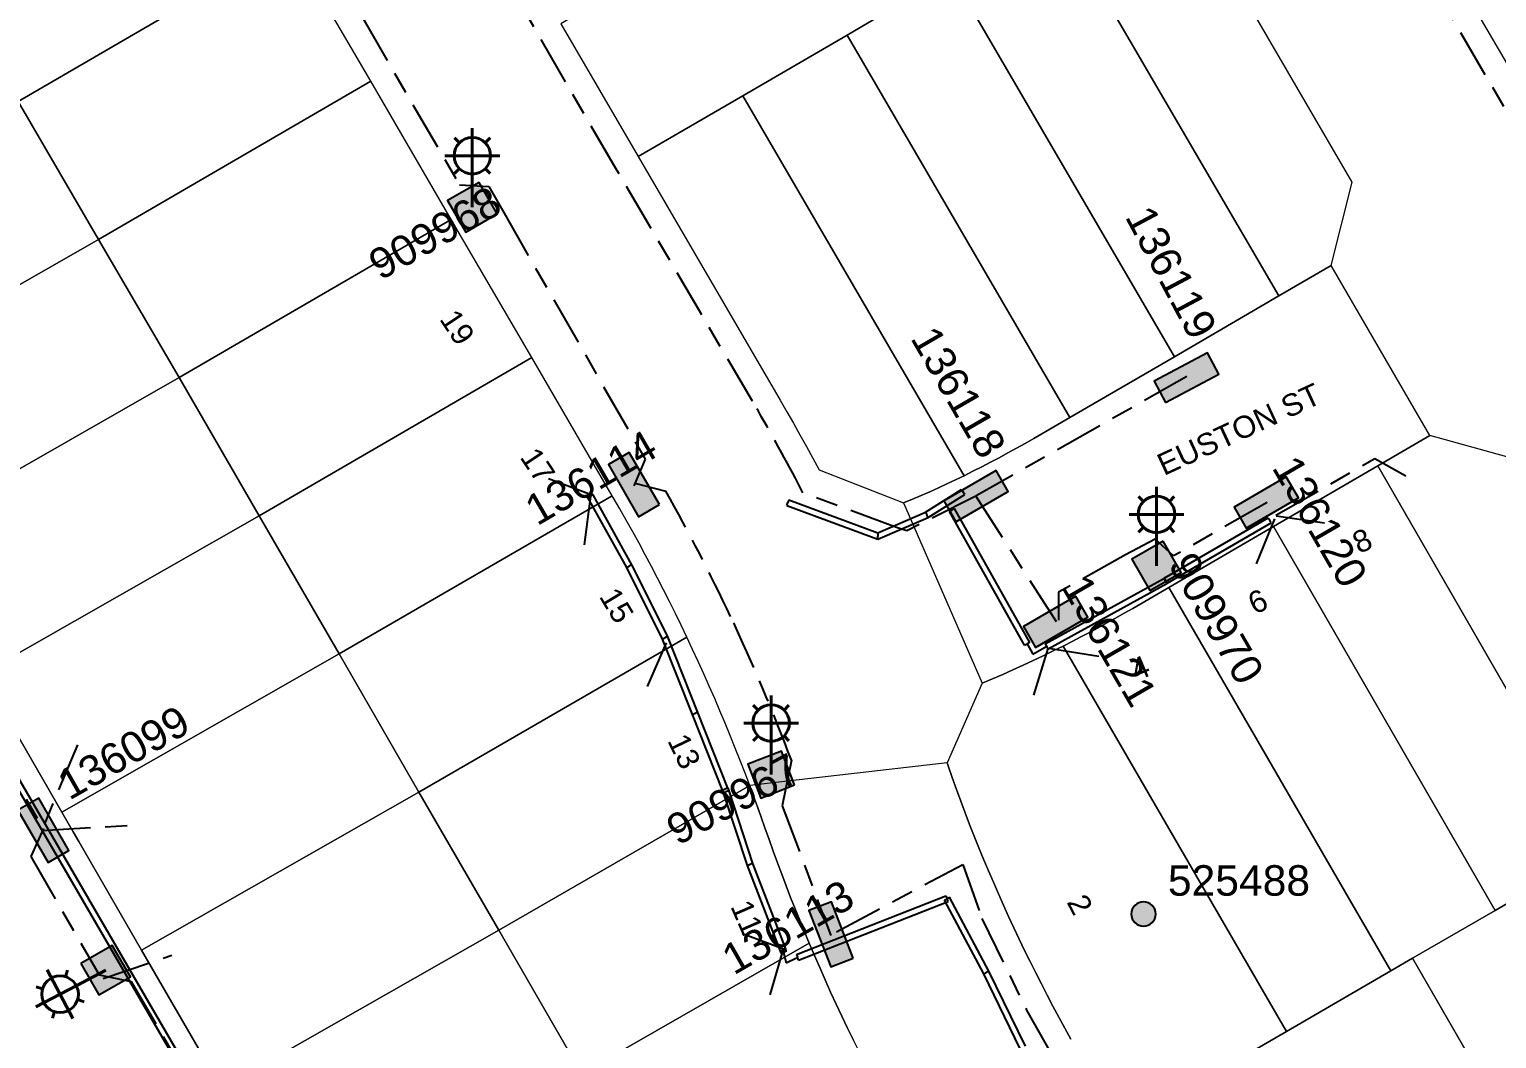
# Model space of a CAD drawing. Header units: metres. Extents: x 303431 to 305438, y 6269401 to 6270518.
# Drawn here: x 303963.2 to 304083.4, y 6269967.2 to 6270049.9 of the extents above; entities that cross this region are included whole.
import ezdxf
from ezdxf.enums import TextEntityAlignment as Align

# ---------------------------------------------------------------- set-up
doc = ezdxf.new("R2010")
doc.units = ezdxf.units.M
doc.linetypes.add('Cable Exist UG', pattern=[8.2, 4, -1.2, 1.8, -1.2])
doc.layers.get('0').update_dxf_attribs({"color": 6})
doc.layers.add('Cadastre Land Parcels_SP_EXT', color=9, linetype='Continuous', lineweight=5)
doc.layers.add('Cadastre Roads_SP_EXT', color=9, linetype='Continuous', lineweight=5)
for name, color, linetype in [('Duct_SP_EXT', 7, 'Continuous'), ('Equip_SP_SL_EXT', 7, 'Continuous'), ('Mains_LV_EXT', 7, 'Continuous'), ('SupportsOH_SP_TR_HV_LV_SL_EXT', 7, 'Continuous'), ('SupportsUG_SP_LV_EXT', 7, 'Continuous'), ('SupportsUG_SP_LV_SL_EXT', 7, 'Continuous'), ('Trench_SP_EXT', 7, 'Continuous')]:
    doc.layers.add(name, color=color, linetype=linetype)
doc.styles.add('COLUMN_LABEL', font='arial.ttf')
doc.styles.add('iecARIAL', font='arial.ttf', dxfattribs={"height": 2})
doc.styles.add('POLE_LABEL', font='arial.ttf')
doc.styles.get("Standard").update_dxf_attribs({"font": 'arial.ttf'})

# ---------------------------------------------------------------- blocks, each defined once
blk = doc.blocks.new('COLUMN_EXT')
blk.add_hatch(color=256).paths.add_polyline_path([(-1.49, 1.48), (-1.49, -1.49), (1.48, -1.49), (1.48, 1.48)])
blk.add_lwpolyline([(-1.49, -1.49), (1.48, -1.49), (1.48, 1.48), (-1.49, 1.48)], close=True)
for tag, height, style, flags, p in [('ASSET_NUM', 2.5, 'COLUMN_LABEL', 8, (2, 2)), ('STRUCTURE_PLANT_NUMBER', 0.2, 'POLE_LABEL', 9, (1.81, 0.03)), ('STREET_CODE', 0.2, 'COLUMN_LABEL', 9, (1.81, -0.2))]:
    blk.add_attdef(tag, text='', height=height, dxfattribs=dict(style=style, flags=flags)).set_placement(p, align=Align.MIDDLE_LEFT)
at = {"flags": 9}
for tag, p in [('COLUMN_TYPE', (1.81, -0.4)), ('OWNED_BY', (1.81, -0.6)), ('STATE', (1.81, -0.8)), ('USAGE', (1.81, -1)), ('LEGEND', (1.81, -1.2)), ('STREETNAME', (1.81, -1.6)), ('SUBURB', (1.81, -1.8)), ('LOCATION', (1.81, -1.4)), ('NOTES', (1.81, -2))]:
    blk.add_attdef(tag, text='', height=0.2, dxfattribs=at).set_placement(p, align=Align.MIDDLE_LEFT)
at = {"flags": 1}
blk.add_attdef('Z', (1.81, -2.35), '', height=0.2, dxfattribs=at)
blk = doc.blocks.new('PILLAR_EXT')
blk.add_hatch(color=256).paths.add_polyline_path([(-2.475, 0.99), (-2.475, -0.99), (2.475, -0.99), (2.475, 0.99)])
blk.add_lwpolyline([(-2.475, -0.99), (2.475, -0.99), (2.475, 0.99), (-2.475, 0.99)], close=True)
at = {"style": 'iecARIAL', "flags": 8}
blk.add_attdef('ASSET_NUM', (1.5, 3.5), '', height=2.5, dxfattribs=at)
for tag, p, flags in [('OWNED_BY', (0, -0.2), 9), ('STATE', (0, -0.4), 9), ('SUPPORT_TYPE', (0, -0.6), 9), ('USAGE', (0, -0.8), 9), ('LEGEND', (0, -1), 9), ('LOCATION', (0, -1.2), 9), ('NOTES', (0, -1.4), 9), ('STREETNAME', (0, -1.8), 9), ('SUBURB', (0, -2), 1), ('PARENT', (0, -1.6), 9)]:
    blk.add_attdef(tag, p, '', height=0.2, dxfattribs=dict(flags=flags))
blk = doc.blocks.new('SL_LANTERN_EXT')
at = {"lineweight": 40}
for p, q in [((0, 1.97), (0, 6.47)), ((-1.46, 5.68), (-1.06, 5.28)), ((1.46, 5.68), (1.06, 5.28)), ((-2.25, 4.22), (2.25, 4.22)), ((-1.46, 2.76), (-1.06, 3.16)), ((0, 0), (0, 2.72)), ((1.46, 2.76), (1.06, 3.16))]:
    blk.add_line(p, q, dxfattribs=at)
blk.add_circle((0, 4.22), 1.5, dxfattribs=at)
at = {"style": 'iecARIAL', "flags": 9}
blk.add_attdef('ASSET_NUM', (1.5, 1.5), '', height=2.5, dxfattribs=at)
for tag, p, height, flags in [('CONSTRUCTED_VOLTAGE', (0.98, -0.65), 0.2, 9), ('CONTROL_TYPE', (0.98, -0.85), 0.2, 9), ('LANTERN_PURPOSE', (0.98, -1.05), 0.2, 9), ('LANTERN_TYPE', (0.98, -1.25), 0.2, 9), ('LNUMBER', (2.18, -3.25), 2.5, 8), ('OPERATING_VOLTAGE', (0.98, -1.65), 0.2, 9), ('ORIENTATION', (0.98, -1.85), 0.2, 9), ('OWNED_BY', (0.98, -2.05), 0.2, 9), ('STATE', (0.98, -2.25), 0.2, 9), ('NO_PHASES', (0.98, -1.45), 0.2, 9), ('USAGE', (0.98, -2.45), 0.2, 9), ('CEXIST', (0.98, -2.65), 0.2, 9), ('CNEW', (0.98, -2.85), 0.2, 9), ('CNUMBER', (0.98, -3.05), 0.2, 9), ('CREMOVE', (0.98, -3.25), 0.2, 9), ('CREPLACE', (0.98, -3.45), 0.2, 9), ('LKINGHEIGHT', (0.98, -3.65), 0.2, 9), ('LBRACKET', (0.98, -3.85), 0.2, 9), ('LBRACKETVOCAB', (0.98, -4.05), 0.2, 9), ('LCATEGORY', (0.98, -4.25), 0.2, 9), ('LCHARGE1', (0.98, -4.45), 0.2, 9), ('LCHARGE1PERCENT', (0.98, -4.65), 0.2, 9), ('LCHARGE2', (0.98, -4.85), 0.2, 9), ('LCHARGE2PERCENT', (0.98, -5.05), 0.2, 9), ('LCHARGE3', (0.98, -5.25), 0.2, 9), ('LCHARGE3PERCENT', (0.98, -5.45), 0.2, 9), ('LEXIST', (0.98, -5.65), 0.2, 9), ('LLAMP', (0.98, -5.85), 0.2, 9), ('LLAMPVOCAB', (0.98, -6.05), 0.2, 9), ('LMAST', (0.98, -6.25), 0.2, 9), ('LMASTVOCAB', (0.98, -6.45), 0.2, 9), ('LNEW', (0.98, -6.65), 0.2, 9), ('LANTNUMBER', (0.98, -6.85), 0.2, 9), ('LOUTREACH', (0.98, -7.25), 0.2, 9), ('LOUTREACHVOCAB', (0.98, -7.45), 0.2, 9), ('LRATECODE', (0.98, -7.65), 0.2, 9), ('LREMOVE', (0.98, -7.85), 0.2, 9), ('LREPLACE', (0.98, -8.05), 0.2, 9), ('LTYPE', (0.98, -8.25), 0.2, 9), ('LTYPEVOCAB', (0.98, -8.45), 0.2, 9), ('STREETNAME', (0.98, -9.25), 0.2, 9), ('SUBURB', (0.98, -9.45), 0.2, 1), ('LEGEND', (0.98, -8.65), 0.2, 9), ('LOCATION', (0.98, -8.85), 0.2, 9), ('NOTES', (0.98, -9.05), 0.2, 9)]:
    blk.add_attdef(tag, p, '', height=height, dxfattribs=dict(flags=flags))
blk = doc.blocks.new('POLE_EXT')
blk.add_hatch(color=256).paths.add_polyline_path([(-1, 0, 1), (1, 0, 1)])
blk.add_lwpolyline([(-1, 0, 1), (1, 0, 1)], format="xyb", close=True)
for tag, height, flags, p in [('pNumber', 2.5, 8, (-17.84, 2.07)), ('OWNED_BY', 0.2, 9, (1.35, -0.4)), ('SPECIAL_USE', 0.2, 9, (1.35, -0.8)), ('STATE', 0.2, 9, (1.35, -1)), ('PARENT', 0.2, 9, (1.35, -0.6)), ('USAGE', 0.2, 9, (1.35, -1.2)), ('cLV', 0.2, 9, (1.35, -1.4)), ('hDepth', 0.2, 9, (1.35, -1.6)), ('hDia', 0.2, 9, (1.35, -1.8)), ('cHV', 0.2, 9, (1.35, -2)), ('LBRACKET', 0.2, 9, (1.35, -2.2)), ('LExisting', 0.2, 9, (1.35, -2.4)), ('cLinedev', 0.2, 9, (1.35, -3.4)), ('LANTNUMBER', 0.2, 9, (1.35, -2.6)), ('LOther', 0.2, 9, (1.35, -2.8)), ('LRemove', 0.2, 9, (1.35, -3)), ('LEGEND', 0.2, 9, (1.35, -3.2)), ('LOCATION', 0.2, 9, (1.35, -3.6)), ('pExisting', 0.2, 9, (1.35, -3.8)), ('pFooting', 0.2, 9, (1.35, -4.4)), ('pNew', 0.2, 9, (1.35, -4.6)), ('PFNUMBER', 0.2, 9, (1.35, -4)), ('NEWPFNUMBER', 0.2, 9, (1.35, -4.2)), ('pRelocate', 0.2, 9, (1.35, -5)), ('pRemove', 0.2, 9, (1.35, -5.2)), ('pReplace', 0.2, 9, (1.35, -5.4)), ('pStay', 0.2, 9, (1.35, -5.6)), ('pType', 0.2, 9, (1.35, -5.8)), ('cspan', 0.2, 9, (1.35, -6)), ('STREETNAME', 0.2, 9, (1.35, -6.2)), ('SUBURB', 0.2, 9, (1.35, -6.4)), ('OPERATED_BY', 0.2, 9, (1.36, -7.01)), ('NOTES', 0.2, 9, (1.35, -6.6)), ('MAINTAINED_BY', 0.2, 9, (1.36, -6.81))]:
    blk.add_attdef(tag, text='', height=height, dxfattribs=dict(flags=flags)).set_placement(p, align=Align.MIDDLE_LEFT)
at = {"style": 'POLE_LABEL'}
for tag, height, flags, p in [('ASSET_NUM', 2.5, 8, (2, 2)), ('STRUCTURE_PLANT_NUMBER', 0.2, 9, (1.35, 0.03)), ('STREET_CODE', 0.2, 9, (1.35, -0.2))]:
    blk.add_attdef(tag, text='', height=height, dxfattribs=dict(at, flags=flags)).set_placement(p, align=Align.MIDDLE_LEFT)
at = {"flags": 1}
blk.add_attdef('Z', (1.35, -7.33), '', height=0.2, dxfattribs=at)

msp = doc.modelspace()

# ---------------------------------------------------------------- linework, layer by layer
at = {"layer": 'Cadastre Land Parcels_SP_EXT', "linetype": 'Continuous'}
for points in [[(303984.55913, 6270056.97916), (303977.9606, 6270068.30305), (303955.66253, 6270055.333), (303962.25771, 6270044.00805), (303984.55913, 6270056.97916)], [(303984.55913, 6270056.97916), (303977.9606, 6270068.30305), (303955.66253, 6270055.333), (303962.25771, 6270044.00805), (303984.55913, 6270056.97916)], [(304069.87263, 6270030.54616), (304071.61552, 6270037.38743), (304055.88657, 6270064.37932), (304047.32741, 6270059.40142), (304065.59309, 6270028.05668), (304069.87263, 6270030.54616)], [(304109.04443, 6270053.72614), (304102.47222, 6270065.07061), (304081.07197, 6270052.62542), (304087.66856, 6270041.30542), (304109.04443, 6270053.72614)], [(304021.64938, 6270044.46579), (304030.20757, 6270049.44465), (304034.48711, 6270051.93404), (304028.14377, 6270062.81768), (304006.7444, 6270050.37232), (304013.08686, 6270039.48975), (304021.64938, 6270044.46579)], [(304065.59309, 6270028.05668), (304047.32741, 6270059.40142), (304038.76665, 6270054.42352), (304057.03313, 6270023.07878), (304065.59309, 6270028.05668)], [(303991.15837, 6270045.65527), (303984.55913, 6270056.97916), (303962.25771, 6270044.00805), (303968.85871, 6270032.68425), (303991.15837, 6270045.65527)], [(304057.03313, 6270023.07878), (304038.76665, 6270054.42352), (304034.48711, 6270051.93404), (304030.20757, 6270049.44465), (304048.47414, 6270018.09991), (304057.03313, 6270023.07878)], [(304040.52288, 6270013.68443), (304041.24535, 6270014.04933), (304041.96517, 6270014.42112), (304042.68146, 6270014.80078), (304043.39519, 6270015.18538), (304044.10388, 6270015.57581), (304044.80984, 6270015.97313), (304045.51155, 6270016.3784), (304048.47414, 6270018.09991), (304030.20757, 6270049.44465), (304021.64938, 6270044.46579), (304039.79617, 6270013.32545), (304040.52288, 6270013.68443)], [(303997.75682, 6270034.33236), (303991.15837, 6270045.65527), (303968.85871, 6270032.68425), (303975.45796, 6270021.3623), (303997.75682, 6270034.33236)], [(303968.85871, 6270032.68425), (303962.25771, 6270044.00805), (303939.66364, 6270031.04479), (303946.20555, 6270019.72179), (303968.85871, 6270032.68425)], [(304035.55682, 6270011.38981), (304036.26966, 6270011.69677), (304036.98065, 6270012.0107), (304037.68917, 6270012.3295), (304038.39406, 6270012.65527), (304039.09648, 6270012.98687), (304039.79617, 6270013.32545), (304021.64938, 6270044.46579), (304013.08686, 6270039.48975), (304024.72592, 6270019.51509), (304025.27234, 6270018.57055), (304025.81214, 6270017.62292), (304026.3462, 6270016.6721), (304026.87452, 6270015.71723), (304027.39542, 6270014.76023), (304027.91234, 6270013.79811), (304034.84053, 6270011.08869), (304035.55682, 6270011.38981)], [(304004.35526, 6270023.00944), (303997.75682, 6270034.33236), (303975.45796, 6270021.3623), (303982.02231, 6270010.03868), (304004.35526, 6270023.00944)], [(304004.35526, 6270023.00944), (303997.75682, 6270034.33236), (303975.45796, 6270021.3623), (303982.02231, 6270010.03868), (304004.35526, 6270023.00944)], [(303975.45796, 6270021.3623), (303968.85871, 6270032.68425), (303946.20555, 6270019.72179), (303952.74746, 6270008.39967), (303975.45796, 6270021.3623)], [(303975.45796, 6270021.3623), (303968.85871, 6270032.68425), (303946.20555, 6270019.72179), (303952.74746, 6270008.39967), (303975.45796, 6270021.3623)], [(304010.95362, 6270011.68555), (304004.35526, 6270023.00944), (303982.02231, 6270010.03868), (303988.56908, 6269998.71868), (304010.95362, 6270011.68555)], [(304010.95362, 6270011.68555), (304004.35526, 6270023.00944), (303982.02231, 6270010.03868), (303988.56908, 6269998.71868), (304010.95362, 6270011.68555)], [(303982.02231, 6270010.03868), (303975.45796, 6270021.3623), (303952.74746, 6270008.39967), (303959.28938, 6269997.07666), (303982.02231, 6270010.03868)], [(303982.02231, 6270010.03868), (303975.45796, 6270021.3623), (303952.74746, 6270008.39967), (303959.28938, 6269997.07666), (303982.02231, 6270010.03868)], [(304100.404, 6269987.62339), (304084.77355, 6270014.72084), (304077.98094, 6270016.61063), (304073.70626, 6270014.12919), (304091.86038, 6269982.66281), (304100.404, 6269987.62339)], [(304100.404, 6269987.62339), (304084.77355, 6270014.72084), (304077.98094, 6270016.61063), (304073.70626, 6270014.12919), (304091.86038, 6269982.66281), (304100.404, 6269987.62339)], [(304091.86038, 6269982.66281), (304073.70626, 6270014.12919), (304065.14719, 6270009.15032), (304083.31509, 6269977.70011), (304091.86038, 6269982.66281)], [(304091.86038, 6269982.66281), (304073.70626, 6270014.12919), (304065.14719, 6270009.15032), (304083.31509, 6269977.70011), (304091.86038, 6269982.66281)], [(304017.08046, 6270000.08942), (304016.61318, 6270001.06241), (304016.13937, 6270002.03433), (304015.6599, 6270003.00113), (304015.17204, 6270003.96581), (304014.67852, 6270004.92634), (304014.1767, 6270005.88281), (304013.67003, 6270006.83706), (304013.15593, 6270007.78726), (304012.63521, 6270008.73436), (304012.10716, 6270009.67634), (304011.57328, 6270010.61514), (304011.03206, 6270011.55084), (304010.95362, 6270011.68555), (303988.56908, 6269998.71868), (303995.11099, 6269987.39567), (304017.08046, 6270000.08942)], [(304017.08046, 6270000.08942), (304016.61318, 6270001.06241), (304016.13937, 6270002.03433), (304015.6599, 6270003.00113), (304015.17204, 6270003.96581), (304014.67852, 6270004.92634), (304014.1767, 6270005.88281), (304013.67003, 6270006.83706), (304013.15593, 6270007.78726), (304012.63521, 6270008.73436), (304012.10716, 6270009.67634), (304011.57328, 6270010.61514), (304011.03206, 6270011.55084), (304010.95362, 6270011.68555), (303988.56908, 6269998.71868), (303995.11099, 6269987.39567), (304017.08046, 6270000.08942)], [(303988.56908, 6269998.71868), (303982.02231, 6270010.03868), (303959.28938, 6269997.07666), (303965.83129, 6269985.75454), (303988.56908, 6269998.71868)], [(303988.56908, 6269998.71868), (303982.02231, 6270010.03868), (303959.28938, 6269997.07666), (303965.83129, 6269985.75454), (303988.56908, 6269998.71868)], [(304076.54854, 6269973.7724), (304083.31509, 6269977.70011), (304065.14719, 6270009.15032), (304056.58731, 6270004.17242), (304074.77067, 6269972.7405), (304076.54854, 6269973.7724)], [(304076.54854, 6269973.7724), (304083.31509, 6269977.70011), (304065.14719, 6270009.15032), (304056.58731, 6270004.17242), (304074.77067, 6269972.7405), (304076.54854, 6269973.7724)], [(304074.77067, 6269972.7405), (304056.58731, 6270004.17242), (304053.62552, 6270002.44993), (304052.92301, 6270002.04572), (304052.21874, 6270001.6454), (304051.51022, 6270001.25197), (304050.79905, 6270000.86348), (304050.08524, 6270000.48188), (304049.36807, 6270000.10417), (304048.64824, 6269999.73238), (304047.92577, 6269999.36554), (304066.22626, 6269967.77876), (304074.77067, 6269972.7405)], [(304074.77067, 6269972.7405), (304056.58731, 6270004.17242), (304053.62552, 6270002.44993), (304052.92301, 6270002.04572), (304052.21874, 6270001.6454), (304051.51022, 6270001.25197), (304050.79905, 6270000.86348), (304050.08524, 6270000.48188), (304049.36807, 6270000.10417), (304048.64824, 6269999.73238), (304047.92577, 6269999.36554), (304066.22626, 6269967.77876), (304074.77067, 6269972.7405)], [(304022.22964, 6269987.92125), (304021.84106, 6269988.95156), (304021.44506, 6269989.97975), (304021.04085, 6269991.00379), (304020.63002, 6269992.02474), (304020.21176, 6269993.04454), (304019.78609, 6269994.05922), (304019.35379, 6269995.07275), (304018.91248, 6269996.08212), (304018.46543, 6269997.08841), (304018.01087, 6269998.09151), (304017.54977, 6269999.09153), (304017.08046, 6270000.08942), (303995.11099, 6269987.39567), (304001.65697, 6269976.07567), (304022.22964, 6269987.92125)], [(304022.22964, 6269987.92125), (304021.84106, 6269988.95156), (304021.44506, 6269989.97975), (304021.04085, 6269991.00379), (304020.63002, 6269992.02474), (304020.21176, 6269993.04454), (304019.78609, 6269994.05922), (304019.35379, 6269995.07275), (304018.91248, 6269996.08212), (304018.46543, 6269997.08841), (304018.01087, 6269998.09151), (304017.54977, 6269999.09153), (304017.08046, 6270000.08942), (303995.11099, 6269987.39567), (304001.65697, 6269976.07567), (304022.22964, 6269987.92125)], [(303995.11099, 6269987.39567), (303988.56908, 6269998.71868), (303965.83129, 6269985.75454), (303966.76735, 6269984.13478), (303967.225, 6269983.34156), (303972.37806, 6269974.4356), (303995.11099, 6269987.39567)], [(303995.11099, 6269987.39567), (303988.56908, 6269998.71868), (303965.83129, 6269985.75454), (303966.76735, 6269984.13478), (303967.225, 6269983.34156), (303972.37806, 6269974.4356), (303995.11099, 6269987.39567)], [(304001.65697, 6269976.07567), (303995.11099, 6269987.39567), (303972.37806, 6269974.4356), (303978.92731, 6269963.11763), (304001.65697, 6269976.07567)], [(304001.65697, 6269976.07567), (303995.11099, 6269987.39567), (303972.37806, 6269974.4356), (303978.92731, 6269963.11763), (304001.65697, 6269976.07567)], [(304027.10056, 6269975.0095), (304026.70978, 6269975.94432), (304026.32562, 6269976.88223), (304025.94729, 6269977.82024), (304025.57461, 6269978.76239), (304025.20865, 6269979.70667), (304024.84923, 6269980.65307), (304024.49643, 6269981.60264), (304024.14937, 6269982.55425), (304023.80893, 6269983.50798), (304023.47345, 6269984.46285), (304023.17055, 6269985.33081), (304022.86183, 6269986.19576), (304022.54905, 6269987.05859), (304022.22964, 6269987.92125), (304001.65697, 6269976.07567), (304008.20374, 6269964.75567), (304008.4554, 6269964.32019), (304027.10056, 6269975.0095)], [(304027.10056, 6269975.0095), (304026.70978, 6269975.94432), (304026.32562, 6269976.88223), (304025.94729, 6269977.82024), (304025.57461, 6269978.76239), (304025.20865, 6269979.70667), (304024.84923, 6269980.65307), (304024.49643, 6269981.60264), (304024.14937, 6269982.55425), (304023.80893, 6269983.50798), (304023.47345, 6269984.46285), (304023.17055, 6269985.33081), (304022.86183, 6269986.19576), (304022.54905, 6269987.05859), (304022.22964, 6269987.92125), (304001.65697, 6269976.07567), (304008.20374, 6269964.75567), (304008.4554, 6269964.32019), (304027.10056, 6269975.0095)], [(304106.96076, 6269976.25578), (304100.404, 6269987.62339), (304091.86038, 6269982.66281), (304083.31509, 6269977.70011), (304076.54854, 6269973.7724), (304083.10618, 6269962.40584), (304106.96076, 6269976.25578)], [(304106.96076, 6269976.25578), (304100.404, 6269987.62339), (304091.86038, 6269982.66281), (304083.31509, 6269977.70011), (304076.54854, 6269973.7724), (304083.10618, 6269962.40584), (304106.96076, 6269976.25578)], [(304008.20374, 6269964.75567), (304001.65697, 6269976.07567), (303978.92731, 6269963.11763), (303985.47576, 6269951.79966), (304008.20374, 6269964.75567)], [(304008.20374, 6269964.75567), (304001.65697, 6269976.07567), (303978.92731, 6269963.11763), (303985.47576, 6269951.79966), (304008.20374, 6269964.75567)], [(304035.89425, 6269957.40622), (304035.34685, 6269958.35676), (304034.80696, 6269959.30837), (304034.27361, 6269960.26316), (304033.74688, 6269961.22201), (304033.2259, 6269962.18307), (304032.71304, 6269963.15013), (304032.20769, 6269964.11941), (304031.70808, 6269965.09283), (304031.21509, 6269966.06926), (304030.73024, 6269967.04993), (304030.252, 6269968.03369), (304029.7804, 6269969.02054), (304029.31621, 6269970.01058), (304028.85856, 6269971.00467), (304028.40833, 6269972.00089), (304027.96551, 6269973.00134), (304027.52933, 6269974.00383), (304027.10056, 6269975.0095), (304008.4554, 6269964.32019), (304016.44588, 6269950.4987), (304035.89425, 6269957.40622)], [(304035.89425, 6269957.40622), (304035.34685, 6269958.35676), (304034.80696, 6269959.30837), (304034.27361, 6269960.26316), (304033.74688, 6269961.22201), (304033.2259, 6269962.18307), (304032.71304, 6269963.15013), (304032.20769, 6269964.11941), (304031.70808, 6269965.09283), (304031.21509, 6269966.06926), (304030.73024, 6269967.04993), (304030.252, 6269968.03369), (304029.7804, 6269969.02054), (304029.31621, 6269970.01058), (304028.85856, 6269971.00467), (304028.40833, 6269972.00089), (304027.96551, 6269973.00134), (304027.52933, 6269974.00383), (304027.10056, 6269975.0095), (304008.4554, 6269964.32019), (304016.44588, 6269950.4987), (304035.89425, 6269957.40622)], [(304083.10618, 6269962.40584), (304076.54854, 6269973.7724), (304074.77067, 6269972.7405), (304066.22626, 6269967.77876), (304052.69079, 6269959.91831), (304059.13288, 6269948.67471), (304083.10618, 6269962.40584)], [(304083.10618, 6269962.40584), (304076.54854, 6269973.7724), (304074.77067, 6269972.7405), (304066.22626, 6269967.77876), (304052.69079, 6269959.91831), (304059.13288, 6269948.67471), (304083.10618, 6269962.40584)]]:
    msp.add_lwpolyline(points, close=True, dxfattribs=at)
msp.add_lwpolyline([(304052.69079, 6269959.91831), (304066.22626, 6269967.77876), (304066.22626, 6269967.77876), (304047.92577, 6269999.36554), (304047.10693, 6269998.95991), (304046.28543, 6269998.56021), (304045.46041, 6269998.16934), (304044.63194, 6269997.78438), (304043.80002, 6269997.40632), (304042.96377, 6269997.03612), (304042.12576, 6269996.67386), (304041.28422, 6269996.31647), (304038.40263, 6269989.79002), (304038.48911, 6269989.54313), (304038.82733, 6269988.57641), (304039.17298, 6269987.61385), (304039.52684, 6269986.65244), (304039.88644, 6269985.69403), (304040.25355, 6269984.73792), (304040.62808, 6269983.78481), (304041.00994, 6269982.83488), (304041.39852, 6269981.88707), (304041.79443, 6269980.94244), (304042.19784, 6269980.00091), (304042.60779, 6269979.06149), (304043.02437, 6269978.12622), (304043.44907, 6269977.19414), (304043.8797, 6269976.26505), (304044.31765, 6269975.33915), (304044.76214, 6269974.41537), (304045.21334, 6269973.49574), (304045.67188, 6269972.58026), (304046.13536, 6269971.66478), (304046.60467, 6269970.75248), (304047.08052, 6269969.84327), (304047.5629, 6269968.93813), (304048.05191, 6269968.03616), (304048.54754, 6269967.13729)], dxfattribs=at)
msp.add_lwpolyline([(304052.69079, 6269959.91831), (304066.22626, 6269967.77876), (304066.22626, 6269967.77876), (304047.92577, 6269999.36554), (304047.10693, 6269998.95991), (304046.28543, 6269998.56021), (304045.46041, 6269998.16934), (304044.63194, 6269997.78438), (304043.80002, 6269997.40632), (304042.96377, 6269997.03612), (304042.12576, 6269996.67386), (304041.28422, 6269996.31647), (304038.40263, 6269989.79002), (304038.48911, 6269989.54313), (304038.82733, 6269988.57641), (304039.17298, 6269987.61385), (304039.52684, 6269986.65244), (304039.88644, 6269985.69403), (304040.25355, 6269984.73792), (304040.62808, 6269983.78481), (304041.00994, 6269982.83488), (304041.39852, 6269981.88707), (304041.79443, 6269980.94244), (304042.19784, 6269980.00091), (304042.60779, 6269979.06149), (304043.02437, 6269978.12622), (304043.44907, 6269977.19414), (304043.8797, 6269976.26505), (304044.31765, 6269975.33915), (304044.76214, 6269974.41537), (304045.21334, 6269973.49574), (304045.67188, 6269972.58026), (304046.13536, 6269971.66478), (304046.60467, 6269970.75248), (304047.08052, 6269969.84327), (304047.5629, 6269968.93813), (304048.05191, 6269968.03616), (304048.54754, 6269967.13729)], dxfattribs=at)
at = {"layer": 'Cadastre Roads_SP_EXT', "linetype": 'Continuous'}
for points in [[(304008.99919, 6269911.14545), (303991.37946, 6269941.59627), (303985.47578, 6269951.79965), (303978.92729, 6269963.11762), (303972.37809, 6269974.43559), (303967.22501, 6269983.34157), (303966.76732, 6269984.13474), (303965.83128, 6269985.75453), (303959.28942, 6269997.07665), (303952.74746, 6270008.39965), (303946.2056, 6270019.72178), (303939.66364, 6270031.04478), (303936.17627, 6270037.07977), (303933.12328, 6270042.36884), (303926.58627, 6270053.69503), (303918.99586, 6270066.84737), (303910.4529, 6270081.65007), (303893.48521, 6270069.99547), (303919.26925, 6270021.77753), (303952.93326, 6269963.05457), (303978.32986, 6269917.14789)], [(304008.99919, 6269911.14545), (303991.37946, 6269941.59627), (303985.47578, 6269951.79965), (303978.92729, 6269963.11762), (303972.37809, 6269974.43559), (303967.22501, 6269983.34157), (303966.76732, 6269984.13474), (303965.83128, 6269985.75453), (303959.28942, 6269997.07665), (303952.74746, 6270008.39965), (303946.2056, 6270019.72178), (303939.66364, 6270031.04478), (303936.17627, 6270037.07977), (303933.12328, 6270042.36884), (303926.58627, 6270053.69503), (303918.99586, 6270066.84737), (303910.4529, 6270081.65007), (303893.48521, 6270069.99547), (303919.26925, 6270021.77753), (303952.93326, 6269963.05457), (303978.32959, 6269917.14761), (303978.32959, 6269917.14761), (303978.32986, 6269917.14789)], [(304008.99919, 6269911.14545), (303991.37946, 6269941.59627), (303985.47578, 6269951.79965), (303978.92729, 6269963.11762), (303972.37809, 6269974.43559), (303967.22501, 6269983.34157), (303966.76732, 6269984.13474), (303965.83128, 6269985.75453), (303959.28942, 6269997.07665), (303952.74746, 6270008.39965), (303946.2056, 6270019.72178), (303939.66364, 6270031.04478), (303936.17627, 6270037.07977), (303933.12328, 6270042.36884), (303926.58627, 6270053.69503), (303918.99586, 6270066.84737), (303910.4529, 6270081.65007), (303893.48521, 6270069.99547), (303919.26925, 6270021.77753), (303952.93326, 6269963.05457), (303978.32959, 6269917.14761)], [(304048.54754, 6269967.13729), (304048.05197, 6269968.03616), (304047.56293, 6269968.9382), (304047.08052, 6269969.84325), (304046.60464, 6269970.75244), (304046.13538, 6269971.66482), (304045.67186, 6269972.58019), (304045.21329, 6269973.49575), (304044.76214, 6269974.41545), (304044.31761, 6269975.33922), (304043.87961, 6269976.26511), (304043.44912, 6269977.19408), (304043.02437, 6269978.12624), (304042.60783, 6269979.06157), (304042.19783, 6269980.00097), (304041.79445, 6269980.94248), (304041.39848, 6269981.88709), (304041.01003, 6269982.83488), (304040.6281, 6269983.78487), (304040.2536, 6269984.73786), (304039.88651, 6269985.69404), (304039.52684, 6269986.65242), (304039.17291, 6269987.61381), (304038.82737, 6269988.57643), (304038.48916, 6269989.5432), (304038.40262, 6269989.79001), (304022.2296, 6269987.92129), (304022.549, 6269987.05854), (304022.86187, 6269986.1957), (304023.1705, 6269985.33084), (304023.47348, 6269984.46288), (304023.80895, 6269983.50803), (304024.14937, 6269982.55424), (304024.49641, 6269981.60266), (304024.84919, 6269980.65311), (304025.2086, 6269979.70673), (304025.57462, 6269978.76239), (304025.94727, 6269977.82026), (304026.32558, 6269976.88219), (304026.70979, 6269975.94429), (304027.10055, 6269975.00949), (304027.52927, 6269974.00386), (304027.9655, 6269973.00132), (304028.40836, 6269972.00091), (304028.85854, 6269971.00464), (304029.31623, 6269970.01059), (304029.78036, 6269969.0205), (304030.252, 6269968.03369), (304030.73027, 6269967.04996)]]:
    msp.add_lwpolyline(points, dxfattribs=at)
msp.add_lwpolyline([(304042.12577, 6269996.67389), (304042.96379, 6269997.03612), (304043.80005, 6269997.4063), (304044.63198, 6269997.78442), (304045.46037, 6269998.16935), (304046.28541, 6269998.56019), (304047.10692, 6269998.95986), (304047.92578, 6269999.36554), (304048.64821, 6269999.73236), (304049.36808, 6270000.10412), (304050.08521, 6270000.48181), (304050.79907, 6270000.86347), (304051.5102, 6270001.25192), (304052.21876, 6270001.64541), (304052.923, 6270002.0457), (304053.62556, 6270002.44997), (304056.58734, 6270004.17246), (304065.14717, 6270009.15034), (304073.70629, 6270014.1292), (304077.98099, 6270016.61059), (304069.87258, 6270030.54612), (304065.59311, 6270028.05669), (304057.03319, 6270023.07881), (304048.47416, 6270018.09995), (304045.5115, 6270016.37834), (304044.80982, 6270015.97311), (304044.10382, 6270015.57582), (304043.39525, 6270015.18533), (304042.68148, 6270014.80076), (304041.96514, 6270014.42114), (304041.24536, 6270014.04928), (304040.52284, 6270013.6844), (304039.79618, 6270013.32544), (304039.09644, 6270012.98687), (304038.39406, 6270012.65529), (304037.68911, 6270012.32953), (304036.98072, 6270012.01074), (304036.26969, 6270011.69681), (304035.55688, 6270011.38978), (304034.84055, 6270011.08865), (304041.28422, 6269996.31651), (304042.12577, 6269996.67389)], close=True, dxfattribs=at)
at = {"layer": 'Duct_SP_EXT'}
for p, q in [((304008.89954, 6270011.59239), (304009.10726, 6270011.71262)), ((304008.89954, 6270011.59239), (304008.94, 6270011.52249)), ((304008.93892, 6270011.52436), (304009.14771, 6270011.64272)), ((304008.94, 6270011.52249), (304008.93892, 6270011.52436)), ((304008.93892, 6270011.52436), (304012.12174, 6270005.78969)), ((304008.94, 6270011.52249), (304009.14771, 6270011.64272)), ((304009.31497, 6270011.83285), (304009.10726, 6270011.71262)), ((304009.35542, 6270011.76296), (304009.14771, 6270011.64272)), ((304009.35651, 6270011.76108), (304009.14771, 6270011.64272)), ((304009.31497, 6270011.83285), (304009.35542, 6270011.76296)), ((304009.35542, 6270011.76296), (304009.35651, 6270011.76108)), ((304009.35651, 6270011.76108), (304012.54649, 6270006.01353)), ((304025.4248, 6270011.33906), (304025.34143, 6270011.114)), ((304025.4248, 6270011.33906), (304032.7248, 6270008.63496)), ((304036.62924, 6270010.32866), (304039.5975, 6270012.18018)), ((304036.853, 6270009.9025), (304039.85154, 6270011.77292)), ((304039.5975, 6270012.18018), (304039.72452, 6270011.97655)), ((304039.85154, 6270011.77292), (304039.72452, 6270011.97655)), ((304025.25807, 6270010.88895), (304025.34143, 6270011.114)), ((304025.25807, 6270010.88895), (304032.7389, 6270008.11786)), ((304032.7248, 6270008.63496), (304036.62924, 6270010.32866)), ((304036.62924, 6270010.32866), (304036.74112, 6270010.11558)), ((304036.853, 6270009.9025), (304036.74112, 6270010.11558)), ((304038.60498, 6270010.39762), (304038.81434, 6270010.51496)), ((304044.75409, 6269999.42668), (304038.60498, 6270010.39762)), ((304039.02369, 6270010.63231), (304038.81434, 6270010.51496)), ((304045.1728, 6269999.66137), (304039.02369, 6270010.63231)), ((304032.7389, 6270008.11786), (304036.853, 6270009.9025)), ((304056.20288, 6270004.9223), (304064.72589, 6270009.87873)), ((304056.44418, 6270004.50736), (304064.96719, 6270009.46379)), ((304064.72589, 6270009.87873), (304064.84654, 6270009.67126)), ((304064.96719, 6270009.46379), (304064.84654, 6270009.67126)), ((304032.7248, 6270008.63496), (304032.73185, 6270008.37641)), ((304032.7389, 6270008.11786), (304032.73185, 6270008.37641)), ((303950.90189, 6270007.10637), (303989.62176, 6269940.58047)), ((303951.31674, 6270007.34782), (303990.0366, 6269940.82192)), ((304012.12174, 6270005.78969), (304012.33412, 6270005.90161)), ((304012.12174, 6270005.78969), (304015.05389, 6269999.92048)), ((304012.54649, 6270006.01353), (304012.33412, 6270005.90161)), ((304012.54649, 6270006.01353), (304015.48329, 6270000.13499)), ((304046.45594, 6269999.55403), (304056.16847, 6270004.90287)), ((304046.68749, 6269999.13357), (304056.40236, 6270004.4837)), ((304056.16847, 6270004.90287), (304056.20542, 6270004.92376)), ((304056.16847, 6270004.90287), (304056.28542, 6270004.69328)), ((304056.20288, 6270004.9223), (304056.32353, 6270004.71483)), ((304056.20542, 6270004.92376), (304056.32353, 6270004.71483)), ((304056.40236, 6270004.4837), (304056.28542, 6270004.69328)), ((304056.44164, 6270004.5059), (304056.32353, 6270004.71483)), ((304056.44418, 6270004.50736), (304056.32353, 6270004.71483)), ((304056.40236, 6270004.4837), (304056.44164, 6270004.5059)), ((304015.04935, 6269999.92958), (304015.26859, 6270000.02774)), ((304015.05389, 6269999.92048), (304015.04935, 6269999.92958)), ((304015.04935, 6269999.92958), (304017.50973, 6269993.74342)), ((304015.05389, 6269999.92048), (304015.26859, 6270000.02774)), ((304015.48329, 6270000.13499), (304015.26859, 6270000.02774)), ((304015.48784, 6270000.12589), (304015.26859, 6270000.02774)), ((304015.48329, 6270000.13499), (304015.48784, 6270000.12589)), ((304015.48784, 6270000.12589), (304017.95579, 6269993.92072)), ((304044.75409, 6269999.42668), (304044.96344, 6269999.54402)), ((304045.1728, 6269999.66137), (304044.96344, 6269999.54402)), ((304046.45594, 6269999.55403), (304046.57172, 6269999.3438)), ((304046.68749, 6269999.13357), (304046.57172, 6269999.3438)), ((304017.50973, 6269993.74342), (304017.73276, 6269993.83207)), ((304017.50973, 6269993.74342), (304019.97148, 6269987.54684)), ((304017.95579, 6269993.92072), (304017.73276, 6269993.83207)), ((304017.95579, 6269993.92072), (304020.41756, 6269987.72406)), ((304019.96987, 6269987.55089), (304020.19452, 6269987.63545)), ((304019.97148, 6269987.54684), (304019.96987, 6269987.55089)), ((304019.96987, 6269987.55089), (304020.04883, 6269987.32902)), ((304019.97148, 6269987.54684), (304020.19452, 6269987.63545)), ((304020.04697, 6269987.33445), (304020.27494, 6269987.40949)), ((304020.04697, 6269987.33445), (304022.00715, 6269981.37961)), ((304020.04883, 6269987.32902), (304020.27494, 6269987.40949)), ((304020.41756, 6269987.72406), (304020.19452, 6269987.63545)), ((304020.41917, 6269987.72002), (304020.19452, 6269987.63545)), ((304020.50104, 6269987.48996), (304020.27494, 6269987.40949)), ((304020.5029, 6269987.48453), (304020.27494, 6269987.40949)), ((304020.41756, 6269987.72406), (304020.41917, 6269987.72002)), ((304020.41917, 6269987.72002), (304020.50104, 6269987.48996)), ((304020.5029, 6269987.48453), (304022.45935, 6269981.54103)), ((304022.00715, 6269981.37961), (304022.23325, 6269981.46032)), ((304022.00715, 6269981.37961), (304024.70949, 6269974.36495)), ((304022.45935, 6269981.54103), (304022.23325, 6269981.46032)), ((304022.45935, 6269981.54103), (304025.1574, 6269974.5375)), ((304026.05924, 6269974.07585), (304038.30975, 6269978.87692)), ((304038.30975, 6269978.87692), (304038.39732, 6269978.65347)), ((304038.60903, 6269978.76651), (304038.39732, 6269978.65347)), ((304041.83353, 6269972.72712), (304038.60903, 6269978.76651)), ((304026.23439, 6269973.62895), (304038.48489, 6269978.43002)), ((304038.18561, 6269978.54043), (304038.39732, 6269978.65347)), ((304041.4059, 6269972.50892), (304038.18561, 6269978.54043)), ((304038.48489, 6269978.43002), (304038.39732, 6269978.65347)), ((304024.70949, 6269974.36495), (304024.93345, 6269974.45123)), ((304024.70949, 6269974.36495), (304024.71048, 6269974.36238)), ((304024.71048, 6269974.36238), (304024.93345, 6269974.45123)), ((304024.71048, 6269974.36238), (304024.75283, 6269974.25953)), ((304024.75283, 6269974.25953), (304024.97472, 6269974.35099)), ((304024.75283, 6269974.25953), (304024.79421, 6269974.15924)), ((304024.79421, 6269974.15924), (304025.01607, 6269974.25079)), ((304025.15641, 6269974.54007), (304024.93345, 6269974.45123)), ((304025.1574, 6269974.5375), (304024.93345, 6269974.45123)), ((304025.19661, 6269974.44245), (304024.97472, 6269974.35099)), ((304025.23792, 6269974.34233), (304025.01607, 6269974.25079)), ((304025.1574, 6269974.5375), (304025.15641, 6269974.54007)), ((304025.15641, 6269974.54007), (304025.19661, 6269974.44245)), ((304025.19661, 6269974.44245), (304025.23792, 6269974.34233)), ((304026.05924, 6269974.07585), (304026.14681, 6269973.8524)), ((304026.23439, 6269973.62895), (304026.14681, 6269973.8524)), ((304041.83353, 6269972.72712), (304041.61972, 6269972.61802)), ((304044.82783, 6269966.57955), (304041.83353, 6269972.72712)), ((304041.4059, 6269972.50892), (304041.61972, 6269972.61802)), ((304044.40353, 6269966.3545), (304041.4059, 6269972.50892))]:
    msp.add_line(p, q, dxfattribs=at)
at = {"layer": 'Mains_LV_EXT', "linetype": 'Cable Exist UG'}
for points in [[(304099.07666, 6270017.61596), (304096.0525, 6270018.90223), (304096.0525, 6270018.90223), (304090.82909, 6270027.93058), (304090.55231, 6270028.40689), (304090.78037, 6270032.00987), (304073.04391, 6270062.42845)], [(303986.38436, 6270057.9089), (303998.43044, 6270037.17548), (304000.83649, 6270037.03075), (304002.08698, 6270034.84509), (304002.08698, 6270034.84509), (304013.66793, 6270014.66604), (304012.71732, 6270012.49006)], [(304058.06092, 6270021.45234), (304040.78, 6270011.66633)], [(303944.69596, 6270018.48807), (303943.87306, 6270015.74161), (303943.87306, 6270015.74161), (303949.37584, 6270006.21518), (303952.10303, 6270005.50198), (303964.29534, 6269984.40419)], [(303944.69596, 6270018.48807), (303943.87306, 6270015.74161), (303943.87306, 6270015.74161), (303949.37584, 6270006.21518), (303952.10303, 6270005.50198), (303964.29534, 6269984.40419)], [(304040.75481, 6270011.64531), (304047.34724, 6270001.37823)], [(304040.75481, 6270011.64531), (304047.34724, 6270001.37823)], [(304064.65253, 6270011.12796), (304056.95892, 6270006.74471), (304055.45209, 6270008.10973), (304053.02161, 6270006.83263), (304053.02161, 6270006.83263), (304047.54402, 6270003.76635), (304047.53334, 6270001.48225)], [(304064.65253, 6270011.12796), (304056.95892, 6270006.74471), (304055.45209, 6270008.10973), (304053.02161, 6270006.83263), (304053.02161, 6270006.83263), (304047.54402, 6270003.76635), (304047.53334, 6270001.48225)], [(303964.34022, 6269984.41387), (303963.29519, 6269982.11551), (303963.29519, 6269982.11551), (303968.90073, 6269972.40624), (303971.53108, 6269971.87113), (303983.80798, 6269950.66224)], [(303964.34022, 6269984.41387), (303963.29519, 6269982.11551), (303963.29519, 6269982.11551), (303968.90073, 6269972.40624), (303971.53108, 6269971.87113), (303983.80798, 6269950.66224)], [(304029.33501, 6269975.95075), (304039.69384, 6269981.46679), (304041.25989, 6269977.04183), (304044.91676, 6269969.52381), (304053.82315, 6269953.6904), (304057.50421, 6269947.63107)], [(304029.33501, 6269975.95075), (304039.69384, 6269981.46679), (304041.25989, 6269977.04183), (304044.91676, 6269969.52381), (304053.82315, 6269953.6904), (304057.50421, 6269947.63107)]]:
    msp.add_lwpolyline(points, dxfattribs=at)
for points in [[(304040.77191, 6270011.64172), (304035.09871, 6270008.81134), (304034.26247, 6270009.07868), (304034.26247, 6270009.07868), (304026.59196, 6270011.92366), (304026.20008, 6270012.68625), (304026.20008, 6270012.68625, 0.011769738), (304022.44995, 6270019.43409), (304022.44995, 6270019.43409), (304011.24929, 6270038.51447), (303998.63423, 6270060.25556)], [(304040.77191, 6270011.64172), (304035.09871, 6270008.81134), (304034.26247, 6270009.07868), (304034.26247, 6270009.07868), (304026.59196, 6270011.92366), (304026.20008, 6270012.68625), (304026.20008, 6270012.68625, 0.011769738), (304022.44995, 6270019.43409), (304022.44995, 6270019.43409), (304011.24929, 6270038.51447), (303998.63423, 6270060.25556)], [(304012.82043, 6270012.72479), (304015.35176, 6270012.0452), (304015.35176, 6270012.0452, -0.018756295), (304020.65384, 6270001.7843), (304020.65384, 6270001.7843, -0.020778882), (304025.64411, 6269990.0034), (304025.64411, 6269990.0034), (304024.89262, 6269986.25961), (304028.86288, 6269975.64261)], [(304012.82043, 6270012.72479), (304015.35176, 6270012.0452), (304015.35176, 6270012.0452, -0.018756295), (304020.65384, 6270001.7843), (304020.65384, 6270001.7843, -0.020778882), (304025.64411, 6269990.0034), (304025.64411, 6269990.0034), (304024.89262, 6269986.25961), (304028.86288, 6269975.64261)]]:
    msp.add_lwpolyline(points, format="xyb", dxfattribs=at)
at = {"layer": 'Trench_SP_EXT', "linetype": 'Cable Exist UG'}
for points in [[(304065.34789, 6270010.07698), (304073.47411, 6270014.72279), (304075.99379, 6270013.31875)], [(304008.68176, 6270007.66841), (304009.22355, 6270011.75236), (304005.72903, 6270013.07972)], [(304063.76991, 6270006.09402), (304065.38019, 6270010.04475), (304069.48503, 6270009.44014)], [(304013.85941, 6269996.0586), (304015.39774, 6269999.61553)], [(304044.96344, 6269999.54407), (304045.43327, 6269998.6983), (304046.57176, 6269999.34378)], [(304050.83128, 6269998.51816), (304046.66811, 6269999.15402), (304045.46175, 6269995.28414)], [(303967.12328, 6269991.25379), (303964.19291, 6269984.27062)], [(303964.20367, 6269984.25349), (303971.39071, 6269984.67275)], [(304023.91564, 6269970.78408), (304025.00249, 6269974.51568), (304021.64723, 6269975.78682)], [(303969.23312, 6269972.1222), (303974.87253, 6269974.03515)], [(304024.97483, 6269974.35096), (304025.21223, 6269973.40876), (304026.06388, 6269973.81407)]]:
    msp.add_lwpolyline(points, dxfattribs=at)

# ---------------------------------------------------------------- block references
at = {"layer": 'Equip_SP_SL_EXT'}
for p in [(303999.48969, 6270035.32955), (304055.56673, 6270005.9341), (304055.56675, 6270005.93405), (304023.98086, 6269988.82929), (304023.98089, 6269988.82928)]:
    msp.add_blockref('SL_LANTERN_EXT', p, dxfattribs=at)
at = {"layer": 'Equip_SP_SL_EXT', "rotation": 117.7029567354626}
msp.add_blockref('SL_LANTERN_EXT', (303969.43567, 6269972.78851), dxfattribs=at)
at = {"layer": 'SupportsOH_SP_TR_HV_LV_SL_EXT'}
ref = msp.add_blockref('POLE_EXT', (304054.50194, 6269977.39949), dxfattribs=at)
ref.add_attrib('ASSET_NUM', '525488', dxfattribs={"layer": '0', "height": 2.5, "style": 'POLE_LABEL'}).set_placement((304056.50194, 6269978.14949), align=Align.BOTTOM_LEFT)
at = {"layer": 'SupportsUG_SP_LV_EXT'}
ref = msp.add_blockref('PILLAR_EXT', (304058.02732, 6270021.35928), dxfattribs=dict(at, rotation=28.05122276105343))
ref.add_attrib('ASSET_NUM', '136119', dxfattribs={"layer": '0', "height": 2.5, "rotation": 298.0512226, "style": 'iecARIAL'}).set_placement((304059.52732, 6270024.85928), align=Align.MIDDLE_RIGHT)
ref = msp.add_blockref('PILLAR_EXT', (304040.77193, 6270011.64172), dxfattribs=dict(at, rotation=30.07648534402404))
ref.add_attrib('ASSET_NUM', '136118', dxfattribs={"layer": '0', "height": 2.5, "rotation": 300.0764852, "style": 'iecARIAL'}).set_placement((304042.27193, 6270015.14172), align=Align.MIDDLE_RIGHT)
ref = msp.add_blockref('PILLAR_EXT', (304012.73955, 6270012.5965), dxfattribs=dict(at, rotation=120.0818405351895))
ref.add_attrib('ASSET_NUM', '136114', dxfattribs={"layer": '0', "height": 2.5, "rotation": 30.1365921, "style": 'iecARIAL'}).set_placement((304014.23955, 6270016.0965), align=Align.MIDDLE_RIGHT)
ref = msp.add_blockref('PILLAR_EXT', (304064.56103, 6270011.12306), dxfattribs=dict(at, rotation=210.0818452762389))
ref.add_attrib('ASSET_NUM', '136120', dxfattribs={"layer": '0', "height": 2.5, "rotation": 300.0818456, "style": 'iecARIAL'}).set_placement((304066.06103, 6270014.62306), align=Align.MIDDLE_LEFT)
ref = msp.add_blockref('PILLAR_EXT', (304047.30214, 6270001.35163), dxfattribs=dict(at, rotation=210.0823614367273))
ref.add_attrib('ASSET_NUM', '136121', dxfattribs={"layer": '0', "height": 2.5, "rotation": 300.0823619, "style": 'iecARIAL'}).set_placement((304048.80214, 6270004.85163), align=Align.MIDDLE_LEFT)
ref = msp.add_blockref('PILLAR_EXT', (304047.30216, 6270001.35168), dxfattribs=dict(at, rotation=210.0823614367273))
ref.add_attrib('ASSET_NUM', '136121', dxfattribs={"layer": '0', "height": 2.5, "rotation": 300.0823619, "style": 'iecARIAL'}).set_placement((304048.80216, 6270004.85168), align=Align.MIDDLE_LEFT)
ref = msp.add_blockref('PILLAR_EXT', (303964.32881, 6269984.26079), dxfattribs=dict(at, rotation=300.0797177977386))
ref.add_attrib('ASSET_NUM', '136099', dxfattribs={"layer": '0', "height": 2.5, "rotation": 29.6274373, "style": 'iecARIAL'}).set_placement((303965.82881, 6269987.76079), align=Align.MIDDLE_LEFT)
ref = msp.add_blockref('PILLAR_EXT', (304028.90057, 6269975.73675), dxfattribs=dict(at, rotation=111.1818733363056))
ref.add_attrib('ASSET_NUM', '136113', dxfattribs={"layer": '0', "height": 2.5, "rotation": 29.8698976, "style": 'iecARIAL'}).set_placement((304030.40057, 6269979.23675), align=Align.MIDDLE_RIGHT)
ref = msp.add_blockref('PILLAR_EXT', (304028.90059, 6269975.7367), dxfattribs=dict(at, rotation=111.1818733363056))
ref.add_attrib('ASSET_NUM', '136113', dxfattribs={"layer": '0', "height": 2.5, "rotation": 29.8698976, "style": 'iecARIAL'}).set_placement((304030.40059, 6269979.2367), align=Align.MIDDLE_RIGHT)
at = {"layer": 'SupportsUG_SP_LV_SL_EXT'}
ref = msp.add_blockref('COLUMN_EXT', (303999.48976, 6270035.32951), dxfattribs=dict(at, rotation=120.0780865464716))
ref.add_attrib('ASSET_NUM', '909968', dxfattribs={"layer": '0', "height": 2.5, "rotation": 29.3249267, "style": 'COLUMN_LABEL'}).set_placement((304001.48976, 6270036.07951), align=Align.MIDDLE_RIGHT)
ref = msp.add_blockref('COLUMN_EXT', (304055.56675, 6270005.93411), dxfattribs=dict(at, rotation=210.0824866130783))
ref.add_attrib('ASSET_NUM', '909970', dxfattribs={"layer": '0', "height": 2.5, "rotation": 300.0794876, "style": 'COLUMN_LABEL'}).set_placement((304057.56675, 6270006.68411), align=Align.MIDDLE_LEFT)
ref = msp.add_blockref('COLUMN_EXT', (304055.56675, 6270005.9341), dxfattribs=dict(at, rotation=210.0824866130783))
ref.add_attrib('ASSET_NUM', '909970', dxfattribs={"layer": '0', "height": 2.5, "rotation": 300.0794876, "style": 'COLUMN_LABEL'}).set_placement((304057.56675, 6270006.6841), align=Align.MIDDLE_LEFT)
ref = msp.add_blockref('COLUMN_EXT', (304023.9809, 6269988.82927), dxfattribs=dict(at, rotation=111.1141809051595))
ref.add_attrib('ASSET_NUM', '909967', dxfattribs={"layer": '0', "height": 2.5, "rotation": 28.2296428, "style": 'COLUMN_LABEL'}).set_placement((304025.9809, 6269989.57927), align=Align.MIDDLE_RIGHT)
ref = msp.add_blockref('COLUMN_EXT', (304023.98092, 6269988.82927), dxfattribs=dict(at, rotation=111.1141809051595))
ref.add_attrib('ASSET_NUM', '909967', dxfattribs={"layer": '0', "height": 2.5, "rotation": 28.2296428, "style": 'COLUMN_LABEL'}).set_placement((304025.98092, 6269989.57927), align=Align.MIDDLE_RIGHT)
at = {"layer": 'SupportsUG_SP_LV_SL_EXT', "rotation": 300.0837287396351}
msp.add_blockref('COLUMN_EXT', (303969.43568, 6269972.78853), dxfattribs=at)

# ---------------------------------------------------------------- texts
at = {"layer": 'Cadastre Land Parcels_SP_EXT'}
for s, rotation, p in [('19', 303.6119563, (303996.74074, 6270026.16234)), ('17', 303.6096637, (304003.33737, 6270014.84229)), ('8', 24.8734132, (304072.17023, 6270006.88736)), ('15', 301.1371693, (304009.83494, 6270003.43328)), ('6', 24.8667881, (304063.6136, 6270001.91057)), ('4', 23.0310828, (304053.92605, 6269996.46348)), ('13', 295.7116295, (304015.44547, 6269991.61176)), ('2', 297.6959005, (304048.17561, 6269978.37897)), ('11', 293.5445231, (304020.61688, 6269978.03232))]:
    msp.add_text(s, height=1.8, rotation=rotation, dxfattribs=at).set_placement(p)
at = {"layer": 'Cadastre Roads_SP_EXT'}
msp.add_text('EUSTON ST', height=1.8, rotation=24.8734132, dxfattribs=at).set_placement((304056.17741, 6270013.28993))

doc.saveas('drawing.dxf')
